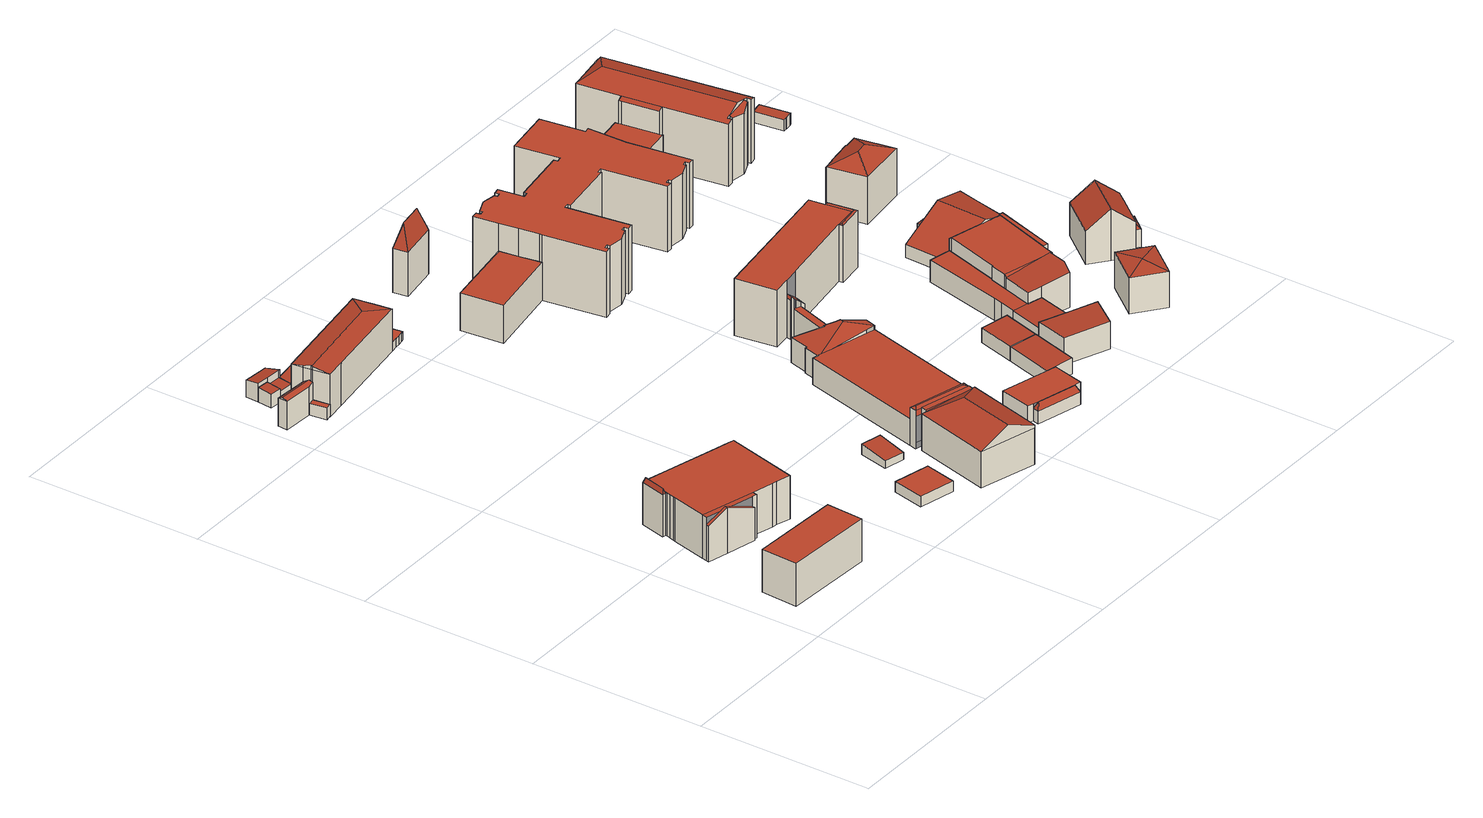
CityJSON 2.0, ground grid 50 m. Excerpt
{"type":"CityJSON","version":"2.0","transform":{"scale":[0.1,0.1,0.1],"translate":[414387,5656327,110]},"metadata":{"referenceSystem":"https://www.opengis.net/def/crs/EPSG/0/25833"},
"CityObjects":{
"building1":{"type":"Building","attributes":{"Dachtyp_tdc":"tdcPolyFlatRoof","Gemeindeschluessel":14612000,"Dachneigung":0,"QualitaetDacherkennung":75,"Geometrietyp2DReferenz":"3000","measuredHeight":12.39,"function":"31001_9998","roofType":"1000"},"geometry":[{"type":"Solid","lod":"2","boundaries":[[[[0,1,2,3]],[[1,4,5,2]],[[4,6,7,5]],[[6,0,3,7]],[[6,4,1,0]],[[3,2,5,7]]]],"semantics":{"surfaces":[{"type":"WallSurface"},{"type":"RoofSurface"},{"type":"GroundSurface"}],"values":[[0,0,0,0,1,2]]}}]},
"building2":{"type":"Building","attributes":{"Gemeindeschluessel":14612000,"Geometrietyp2DReferenz":"3000","function":"31001_9998","roofType":"9999"},"children":["building2-1","building2-2","building2-3","building2-4"]},
"building2-1":{"type":"BuildingPart","attributes":{"Dachtyp_tdc":"tdcPolyFlatRoof","Dachneigung":0,"QualitaetDacherkennung":27,"Geometrietyp2DReferenz":"3000","measuredHeight":12.43,"roofType":"1000"},"parents":["building2"],"geometry":[{"type":"MultiSurface","lod":"2","boundaries":[[[8,9,10,11]],[[9,12,13,14,10]],[[15,16,17,18,19]],[[16,15,20,21,22,12,9,8]],[[11,10,14,23,18,17]]],"semantics":{"surfaces":[{"type":"WallSurface"},{"type":"RoofSurface"},{"type":"GroundSurface"}],"values":[0,0,0,1,2]}}]},
"building2-2":{"type":"BuildingPart","attributes":{"Dachtyp_tdc":"tdcGableRoof","Dachneigung":22.01,"QualitaetDacherkennung":5,"Geometrietyp2DReferenz":"3000","measuredHeight":13.09,"roofType":"3100"},"parents":["building2"],"geometry":[{"type":"MultiSurface","lod":"2","boundaries":[[[24,25,26,27]],[[25,19,18,26]],[[13,28,29,14]],[[28,24,27,29]],[[30,20,19,25,24]],[[24,28,13,22,30]],[[27,26,18,23,14,29]]],"semantics":{"surfaces":[{"type":"WallSurface"},{"type":"RoofSurface"},{"type":"GroundSurface"}],"values":[0,0,0,0,1,1,2]}}]},
"building2-3":{"type":"BuildingPart","attributes":{"Dachtyp_tdc":"tdcPolyFlatRoof","Dachneigung":0,"QualitaetDacherkennung":73,"Geometrietyp2DReferenz":"3000","measuredHeight":12.45,"roofType":"1000"},"parents":["building2"],"geometry":[{"type":"MultiSurface","lod":"2","boundaries":[[[31,32,33,34,35]],[[32,36,37,33]],[[36,38,39,37]],[[38,40,41,39]],[[40,42,43,41]],[[42,44,45,43]],[[44,46,47,45]],[[46,8,11,47]],[[48,49,17,16]],[[48,50,51,49]],[[50,52,53,51]],[[52,54,55,53]],[[54,56,57,58,55]],[[56,54,52,50,48,16,8,46,44,42,40,38,36,32,31]],[[34,33,37,39,41,43,45,47,11,17,49,51,53,55,58]]],"semantics":{"surfaces":[{"type":"WallSurface"},{"type":"RoofSurface"},{"type":"GroundSurface"}],"values":[0,0,0,0,0,0,0,0,0,0,0,0,0,1,2]}}]},
"building2-4":{"type":"BuildingPart","attributes":{"Dachtyp_tdc":"tdcFreeFormRoof","Dachneigung":72.76,"QualitaetDacherkennung":22,"Geometrietyp2DReferenz":"3000","measuredHeight":13.62,"roofType":"5000"},"parents":["building2"],"geometry":[{"type":"MultiSurface","lod":"2","boundaries":[[[59,60,61,62]],[[60,35,34,61]],[[57,59,62,58]],[[35,60,63]],[[64,63,60,59]],[[64,59,57]],[[57,35,63,64]],[[62,61,34,58]]],"semantics":{"surfaces":[{"type":"WallSurface"},{"type":"RoofSurface"},{"type":"GroundSurface"}],"values":[0,0,0,1,1,1,1,2]}}]},
"building3":{"type":"Building","attributes":{"Dachtyp_tdc":"tdcFreeFormRoof","Gemeindeschluessel":14612000,"Dachneigung":29.75,"QualitaetDacherkennung":73,"Geometrietyp2DReferenz":"3000","measuredHeight":8.79,"function":"31001_2000","roofType":"5000"},"geometry":[{"type":"Solid","lod":"2","boundaries":[[[[65,66,67,68]],[[66,69,70,67]],[[69,71,72,70]],[[71,73,74,72]],[[73,75,76,74]],[[75,65,68,76]],[[77,71,69,66,78]],[[73,77,78,65,75]],[[66,65,78]],[[73,71,77]],[[68,67,70,72,74,76]]]],"semantics":{"surfaces":[{"type":"WallSurface"},{"type":"RoofSurface"},{"type":"GroundSurface"}],"values":[[0,0,0,0,0,0,1,1,0,0,2]]}}]},
"building4":{"type":"Building","attributes":{"Dachtyp_tdc":"tdcPolyFlatRoof","Gemeindeschluessel":14612000,"Dachneigung":0,"QualitaetDacherkennung":43,"Geometrietyp2DReferenz":"3000","measuredHeight":3.48,"function":"31001_2000","roofType":"1000"},"geometry":[{"type":"Solid","lod":"2","boundaries":[[[[79,80,74,76]],[[80,81,82,74]],[[81,83,84,82]],[[83,79,76,84]],[[83,81,80,79]],[[76,74,82,84]]]],"semantics":{"surfaces":[{"type":"WallSurface"},{"type":"RoofSurface"},{"type":"GroundSurface"}],"values":[[0,0,0,0,1,2]]}}]},
"building5":{"type":"Building","attributes":{"Dachtyp_tdc":"tdcPolyFlatRoof","Gemeindeschluessel":14612000,"Dachneigung":14.38,"QualitaetDacherkennung":35,"Geometrietyp2DReferenz":"3000","measuredHeight":2.64,"function":"31001_9998","roofType":"2100"},"geometry":[{"type":"Solid","lod":"2","boundaries":[[[[85,86,39,87]],[[86,88,37,39]],[[88,89,90,37]],[[89,85,87,90]],[[89,88,86,85]],[[87,39,37,90]]]],"semantics":{"surfaces":[{"type":"WallSurface"},{"type":"RoofSurface"},{"type":"GroundSurface"}],"values":[[0,0,0,0,1,2]]}}]},
"building6":{"type":"Building","attributes":{"Dachtyp_tdc":"tdcPolyFlatRoof","Gemeindeschluessel":14612000,"Dachneigung":4.46,"QualitaetDacherkennung":70,"Geometrietyp2DReferenz":"3000","measuredHeight":4.19,"function":"31001_2000","roofType":"2100"},"geometry":[{"type":"Solid","lod":"2","boundaries":[[[[91,92,93,94]],[[92,95,96,93]],[[95,97,98,96]],[[97,91,94,98]],[[97,95,92,91]],[[94,93,96,98]]]],"semantics":{"surfaces":[{"type":"WallSurface"},{"type":"RoofSurface"},{"type":"GroundSurface"}],"values":[[0,0,0,0,1,2]]}}]},
"building7":{"type":"Building","attributes":{"Dachtyp_tdc":"tdcPolyFlatRoof","Gemeindeschluessel":14612000,"Dachneigung":9.18,"QualitaetDacherkennung":76,"Geometrietyp2DReferenz":"3000","measuredHeight":5.43,"function":"31001_2000","roofType":"2100"},"geometry":[{"type":"Solid","lod":"2","boundaries":[[[[99,100,98,94]],[[100,101,102,98]],[[101,103,104,102]],[[103,105,106,104]],[[105,107,108,106]],[[107,99,94,108]],[[107,105,103,101,100,99]],[[94,98,102,104,106,108]]]],"semantics":{"surfaces":[{"type":"WallSurface"},{"type":"RoofSurface"},{"type":"GroundSurface"}],"values":[[0,0,0,0,0,0,1,2]]}}]},
"building8":{"type":"Building","attributes":{"Dachtyp_tdc":"tdcPolyFlatRoof","Gemeindeschluessel":14612000,"Dachneigung":4.1,"QualitaetDacherkennung":81,"Geometrietyp2DReferenz":"3000","measuredHeight":3.46,"function":"31001_2000","roofType":"2100"},"geometry":[{"type":"Solid","lod":"2","boundaries":[[[[109,110,111,112]],[[110,113,114,111]],[[113,115,116,114]],[[115,117,118,116]],[[117,109,112,118]],[[117,115,113,110,109]],[[112,111,114,116,118]]]],"semantics":{"surfaces":[{"type":"WallSurface"},{"type":"RoofSurface"},{"type":"GroundSurface"}],"values":[[0,0,0,0,0,1,2]]}}]},
"building9":{"type":"Building","attributes":{"Dachtyp_tdc":"tdcPolyFlatRoof","Gemeindeschluessel":14612000,"Dachneigung":0,"QualitaetDacherkennung":82,"Geometrietyp2DReferenz":"3000","measuredHeight":3.02,"function":"31001_9998","roofType":"1000"},"geometry":[{"type":"Solid","lod":"2","boundaries":[[[[119,120,121,122]],[[120,123,124,121]],[[123,125,126,124]],[[125,119,122,126]],[[125,123,120,119]],[[122,121,124,126]]]],"semantics":{"surfaces":[{"type":"WallSurface"},{"type":"RoofSurface"},{"type":"GroundSurface"}],"values":[[0,0,0,0,1,2]]}}]},
"building10":{"type":"Building","attributes":{"Dachtyp_tdc":"tdcFreeFormRoof","Gemeindeschluessel":14612000,"Dachneigung":11.61,"QualitaetDacherkennung":81,"Geometrietyp2DReferenz":"3000","measuredHeight":13.3,"function":"31001_2000","roofType":"5000"},"geometry":[{"type":"Solid","lod":"2","boundaries":[[[[127,128,129,130]],[[128,131,132,129]],[[131,133,134,132]],[[133,135,136,134]],[[135,137,138,136]],[[137,139,140,138]],[[139,141,142,140]],[[141,143,144,142]],[[143,127,130,144]],[[128,127,143,145]],[[143,141,146,147,148,145]],[[145,148,149,133,131,128]],[[133,149,135]],[[135,149,148,147,137]],[[137,147,146,139]],[[139,146,141]],[[130,129,132,134,136,138,140,142,144]]]],"semantics":{"surfaces":[{"type":"WallSurface"},{"type":"RoofSurface"},{"type":"GroundSurface"}],"values":[[0,0,0,0,0,0,0,0,0,1,1,1,0,0,0,0,2]]}}]},
"building11":{"type":"Building","attributes":{"Dachtyp_tdc":"tdcPolyFlatRoof","Gemeindeschluessel":14612000,"Dachneigung":4.9,"QualitaetDacherkennung":66,"Geometrietyp2DReferenz":"3000","measuredHeight":3.42,"function":"31001_2000","roofType":"2100"},"geometry":[{"type":"Solid","lod":"2","boundaries":[[[[117,115,116,118]],[[115,150,151,116]],[[150,152,153,151]],[[152,154,155,153]],[[154,117,118,155]],[[154,152,150,115,117]],[[118,116,151,153,155]]]],"semantics":{"surfaces":[{"type":"WallSurface"},{"type":"RoofSurface"},{"type":"GroundSurface"}],"values":[[0,0,0,0,0,1,2]]}}]},
"building12":{"type":"Building","attributes":{"Dachtyp_tdc":"tdcPolyFlatRoof","Gemeindeschluessel":14612000,"Dachneigung":6.53,"QualitaetDacherkennung":61,"Geometrietyp2DReferenz":"3000","measuredHeight":3.14,"function":"31001_9998","roofType":"2100"},"geometry":[{"type":"Solid","lod":"2","boundaries":[[[[156,157,158,159]],[[157,160,161,158]],[[160,162,163,161]],[[162,156,159,163]],[[162,160,157,156]],[[159,158,161,163]]]],"semantics":{"surfaces":[{"type":"WallSurface"},{"type":"RoofSurface"},{"type":"GroundSurface"}],"values":[[0,0,0,0,1,2]]}}]},
"building13":{"type":"Building","attributes":{"Dachtyp_tdc":"tdcPolyFlatRoof","Gemeindeschluessel":14612000,"Dachneigung":0,"QualitaetDacherkennung":67,"Geometrietyp2DReferenz":"3000","measuredHeight":2.45,"function":"31001_2000","roofType":"1000"},"geometry":[{"type":"Solid","lod":"2","boundaries":[[[[164,165,166,167]],[[165,168,169,166]],[[168,170,171,169]],[[172,173,174,175]],[[173,176,177,174]],[[176,178,179,177]],[[178,180,181,179]],[[180,164,167,181]],[[180,178,176,173,172,170,168,165,164]],[[167,166,169,171,175,174,177,179,181]],[[170,172,175,171]]]],"semantics":{"surfaces":[{"type":"WallSurface"},{"type":"RoofSurface"},{"type":"GroundSurface"}],"values":[[0,0,0,0,0,0,0,0,1,2,0]]}}]},
"building14":{"type":"Building","attributes":{"Gemeindeschluessel":14612000,"Geometrietyp2DReferenz":"3000","function":"31001_9998","roofType":"9999"},"children":["building14-1","building14-2","building14-3","building14-4","building14-5"]},
"building14-1":{"type":"BuildingPart","attributes":{"Dachtyp_tdc":"tdcFreeFormRoof","Dachneigung":18.75,"QualitaetDacherkennung":29,"Geometrietyp2DReferenz":"3000","measuredHeight":11.35,"roofType":"5000"},"parents":["building14"],"geometry":[{"type":"MultiSurface","lod":"2","boundaries":[[[182,183,184,185,186]],[[187,188,189,190,191]],[[192,188,187]],[[193,192,187,194,183]],[[193,183,182]],[[192,193,182,188]],[[185,184,195,191,190]]],"semantics":{"surfaces":[{"type":"WallSurface"},{"type":"RoofSurface"},{"type":"GroundSurface"}],"values":[0,0,1,1,1,1,2]}}]},
"building14-2":{"type":"BuildingPart","attributes":{"Dachtyp_tdc":"tdcPolyFlatRoof","Dachneigung":0,"QualitaetDacherkennung":30,"Geometrietyp2DReferenz":"3000","measuredHeight":11.22,"roofType":"1000"},"parents":["building14"],"geometry":[{"type":"MultiSurface","lod":"2","boundaries":[[[196,197,198,184,183]],[[197,199,198]],[[200,201,194,195,202,203,204]],[[201,200,205,197,196]],[[184,198,202,195]]],"semantics":{"surfaces":[{"type":"WallSurface"},{"type":"RoofSurface"},{"type":"GroundSurface"}],"values":[0,0,0,1,2]}}]},
"building14-3":{"type":"BuildingPart","attributes":{"Dachtyp_tdc":"tdcHipAndGableRoof","Dachneigung":26.82,"QualitaetDacherkennung":17,"Geometrietyp2DReferenz":"3000","measuredHeight":14.81,"roofType":"5000"},"parents":["building14"],"geometry":[{"type":"MultiSurface","lod":"2","boundaries":[[[206,203,202,207]],[[208,209,210,211]],[[209,212,213,210]],[[212,206,207,213]],[[204,206,214,215,205]],[[206,212,216,214]],[[217,215,214,216]],[[209,217,216,212]],[[208,215,217,209]],[[206,204,203]],[[207,202,198,211,210,213]]],"semantics":{"surfaces":[{"type":"WallSurface"},{"type":"RoofSurface"},{"type":"GroundSurface"}],"values":[0,0,0,0,1,1,1,0,0,0,2]}}]},
"building14-4":{"type":"BuildingPart","attributes":{"Dachtyp_tdc":"tdcPolyFlatRoof","Dachneigung":0,"QualitaetDacherkennung":33,"Geometrietyp2DReferenz":"3000","measuredHeight":7.57,"roofType":"1000"},"parents":["building14"],"geometry":[{"type":"MultiSurface","lod":"2","boundaries":[[[218,219,220,221]],[[219,186,185,220]],[[189,222,223,190]],[[222,224,225,226,223]],[[224,222,189,186,219,218,227,228]],[[221,220,185,190,223,226,229,230]]],"semantics":{"surfaces":[{"type":"WallSurface"},{"type":"RoofSurface"},{"type":"GroundSurface"}],"values":[0,0,0,0,1,2]}}]},
"building14-5":{"type":"BuildingPart","attributes":{"Dachtyp_tdc":"tdcFreeFormRoof","Dachneigung":13.19,"QualitaetDacherkennung":24,"Geometrietyp2DReferenz":"3000","measuredHeight":10.02,"roofType":"5000"},"parents":["building14"],"geometry":[{"type":"MultiSurface","lod":"2","boundaries":[[[231,232,233,234]],[[232,235,236,233]],[[235,237,238,236]],[[237,239,240,238]],[[239,241,242,240]],[[241,243,244,242]],[[243,245,246,244]],[[245,247,221,246]],[[247,248,227,230,221]],[[225,249,250,226]],[[249,231,234,250]],[[251,228,248,252]],[[248,247,245,243,252]],[[243,241,239,237,235,232,231,249,225,251,252]],[[234,233,236,238,240,242,244,246,221,230,229,226,250]]],"semantics":{"surfaces":[{"type":"WallSurface"},{"type":"RoofSurface"},{"type":"GroundSurface"}],"values":[0,0,0,0,0,0,0,0,0,0,0,1,1,1,2]}}]},
"building15":{"type":"Building","attributes":{"name":"Universitätsklinikum Carl Gustav Carus Dresden","Dachtyp_tdc":"tdcPolyFlatRoof","Gemeindeschluessel":14612000,"Dachneigung":0,"QualitaetDacherkennung":65,"Geometrietyp2DReferenz":"3000","measuredHeight":10.87,"function":"31001_3051","roofType":"1000"},"geometry":[{"type":"Solid","lod":"2","boundaries":[[[[253,254,255,256]],[[254,257,258,255]],[[257,259,260,258]],[[259,261,262,260]],[[261,263,264,262]],[[263,253,256,264]],[[263,261,259,257,254,253]],[[256,255,258,260,262,264]]]],"semantics":{"surfaces":[{"type":"WallSurface"},{"type":"RoofSurface"},{"type":"GroundSurface"}],"values":[[0,0,0,0,0,0,1,2]]}}]},
"building16":{"type":"Building","attributes":{"Gemeindeschluessel":14612000,"Geometrietyp2DReferenz":"3000","function":"31001_9998","roofType":"9999"},"children":["building16-1","building16-2"]},
"building16-1":{"type":"BuildingPart","attributes":{"Dachtyp_tdc":"tdcPolyFlatRoof","Dachneigung":0,"QualitaetDacherkennung":77,"Geometrietyp2DReferenz":"3000","measuredHeight":4.92,"roofType":"1000"},"parents":["building16"],"geometry":[{"type":"MultiSurface","lod":"2","boundaries":[[[265,266,267]],[[265,268,269,266]],[[268,270,271,269]],[[268,265,272,273,274,270]],[[271,275,276,277,266,269]],[[270,274,275,271]],[[274,273,276,275]],[[273,272,277,276]],[[272,278,277]]],"semantics":{"surfaces":[{"type":"WallSurface"},{"type":"RoofSurface"},{"type":"GroundSurface"}],"values":[0,0,0,1,2,0,0,0,0]}}]},
"building16-2":{"type":"BuildingPart","attributes":{"Dachtyp_tdc":"tdcFreeFormRoof","Dachneigung":63.64,"QualitaetDacherkennung":10,"Geometrietyp2DReferenz":"3000","measuredHeight":5.57,"roofType":"5000"},"parents":["building16"],"geometry":[{"type":"MultiSurface","lod":"2","boundaries":[[[278,279,280,277]],[[279,281,282,280]],[[281,267,266,282]],[[283,267,281]],[[284,283,281,279]],[[284,279,278]],[[283,284,278,267]],[[277,280,282,266]]],"semantics":{"surfaces":[{"type":"WallSurface"},{"type":"RoofSurface"},{"type":"GroundSurface"}],"values":[0,0,0,1,1,1,1,2]}}]},
"building17":{"type":"Building","attributes":{"Dachtyp_tdc":"tdcFreeFormRoof","Gemeindeschluessel":14612000,"Dachneigung":73.03,"QualitaetDacherkennung":9,"Geometrietyp2DReferenz":"3000","measuredHeight":19.69,"function":"31001_9998","roofType":"5000"},"geometry":[{"type":"Solid","lod":"2","boundaries":[[[[285,286,287,288]],[[286,289,290,287]],[[289,291,292,290]],[[291,285,288,292]],[[293,294,291,289]],[[293,289,286]],[[294,293,286,285]],[[294,285,291]],[[288,287,290,292]]]],"semantics":{"surfaces":[{"type":"WallSurface"},{"type":"RoofSurface"},{"type":"GroundSurface"}],"values":[[0,0,0,0,1,1,1,1,2]]}}]},
"building18":{"type":"Building","attributes":{"Dachtyp_tdc":"tdcPolyFlatRoof","Gemeindeschluessel":14612000,"Dachneigung":3.66,"QualitaetDacherkennung":87,"Geometrietyp2DReferenz":"3000","measuredHeight":4.64,"function":"31001_9998","roofType":"2100"},"geometry":[{"type":"Solid","lod":"2","boundaries":[[[[295,296,297,298]],[[296,299,300,297]],[[299,301,302,300]],[[301,295,298,302]],[[301,299,296,295]],[[298,297,300,302]]]],"semantics":{"surfaces":[{"type":"WallSurface"},{"type":"RoofSurface"},{"type":"GroundSurface"}],"values":[[0,0,0,0,1,2]]}}]},
"building19":{"type":"Building","attributes":{"Dachtyp_tdc":"tdcPolyFlatRoof","Gemeindeschluessel":14612000,"Dachneigung":3.68,"QualitaetDacherkennung":86,"Geometrietyp2DReferenz":"3000","measuredHeight":4.72,"function":"31001_9998","roofType":"2100"},"geometry":[{"type":"Solid","lod":"2","boundaries":[[[[301,299,303,304]],[[299,305,306,303]],[[305,307,308,306]],[[307,301,304,308]],[[307,305,299,301]],[[304,303,306,308]]]],"semantics":{"surfaces":[{"type":"WallSurface"},{"type":"RoofSurface"},{"type":"GroundSurface"}],"values":[[0,0,0,0,1,2]]}}]},
"building20":{"type":"Building","attributes":{"Gemeindeschluessel":14612000,"Geometrietyp2DReferenz":"3000","function":"31001_9998","roofType":"9999"},"children":["building20-1","building20-2","building20-3","building20-4"]},
"building20-1":{"type":"BuildingPart","attributes":{"Dachtyp_tdc":"tdcPolyFlatRoof","Dachneigung":0,"QualitaetDacherkennung":76,"Geometrietyp2DReferenz":"3000","measuredHeight":16.39,"roofType":"1000"},"parents":["building20"],"geometry":[{"type":"MultiSurface","lod":"2","boundaries":[[[309,310,311,312]],[[310,313,314,311]],[[315,316,317,318]],[[315,319,316]],[[320,321,322]],[[320,323,324,321]],[[323,309,312,324]],[[323,320,315,318,325,313,310,309]],[[312,311,314,326,317,316,327,321,324]]],"semantics":{"surfaces":[{"type":"WallSurface"},{"type":"RoofSurface"},{"type":"GroundSurface"}],"values":[0,0,0,0,0,0,0,1,2]}}]},
"building20-2":{"type":"BuildingPart","attributes":{"Dachtyp_tdc":"tdcPolyFlatRoof","Dachneigung":0,"QualitaetDacherkennung":44,"Geometrietyp2DReferenz":"3000","measuredHeight":8.3,"roofType":"1000"},"parents":["building20"],"geometry":[{"type":"MultiSurface","lod":"2","boundaries":[[[328,329,330,331]],[[332,333,334,335]],[[333,328,331,334]],[[333,332,329,328]],[[331,330,335,334]]],"semantics":{"surfaces":[{"type":"WallSurface"},{"type":"RoofSurface"},{"type":"GroundSurface"}],"values":[0,0,0,1,2]}}]},
"building20-3":{"type":"BuildingPart","attributes":{"Dachtyp_tdc":"tdcGableRoof","Dachneigung":41.71,"QualitaetDacherkennung":6,"Geometrietyp2DReferenz":"3000","measuredHeight":12.15,"roofType":"3100"},"parents":["building20"],"geometry":[{"type":"MultiSurface","lod":"2","boundaries":[[[336,332,335]],[[337,330,329]],[[337,338,339,330]],[[338,340,341,339]],[[340,322,321,341]],[[319,342,343,316]],[[342,336,335,343]],[[344,322,340,338]],[[338,337,336,342,319,344]],[[335,330,339,341,321,327,316,343]]],"semantics":{"surfaces":[{"type":"WallSurface"},{"type":"RoofSurface"},{"type":"GroundSurface"}],"values":[0,0,0,0,0,0,0,1,1,2]}}]},
"building20-4":{"type":"BuildingPart","attributes":{"Dachtyp_tdc":"tdcFreeFormRoof","Dachneigung":20.37,"QualitaetDacherkennung":35,"Geometrietyp2DReferenz":"3000","measuredHeight":16.58,"roofType":"5000"},"parents":["building20"],"geometry":[{"type":"MultiSurface","lod":"2","boundaries":[[[345,346,347,348]],[[346,318,317,347]],[[313,349,350,314]],[[349,345,348,350]],[[351,349,313]],[[352,351,313,325]],[[353,354,352,325,318]],[[351,352,354,345,349]],[[348,347,317,326,314,350]],[[353,318,346]],[[354,353,346,345]]],"semantics":{"surfaces":[{"type":"WallSurface"},{"type":"RoofSurface"},{"type":"GroundSurface"}],"values":[0,0,0,0,1,1,1,1,2,1,1]}}]},
"building21":{"type":"Building","attributes":{"Dachtyp_tdc":"tdcPolyFlatRoof","Gemeindeschluessel":14612000,"Dachneigung":3.23,"QualitaetDacherkennung":82,"Geometrietyp2DReferenz":"3000","measuredHeight":7.91,"function":"31001_2000","roofType":"2100"},"geometry":[{"type":"Solid","lod":"2","boundaries":[[[[355,356,357,358]],[[356,359,360,357]],[[359,361,362,360]],[[361,363,364,362]],[[363,355,358,364]],[[363,361,359,356,355]],[[358,357,360,362,364]]]],"semantics":{"surfaces":[{"type":"WallSurface"},{"type":"RoofSurface"},{"type":"GroundSurface"}],"values":[[0,0,0,0,0,1,2]]}}]},
"building22":{"type":"Building","attributes":{"name":"Universitätsklinikum Carl Gustav Carus Dresden","Dachtyp_tdc":"tdcPolyFlatRoof","Gemeindeschluessel":14612000,"Dachneigung":0,"QualitaetDacherkennung":14,"Geometrietyp2DReferenz":"3000","measuredHeight":18.86,"function":"31001_3051","roofType":"1000"},"geometry":[{"type":"Solid","lod":"2","boundaries":[[[[365,366,367,368]],[[366,369,370,367]],[[369,371,372,370]],[[371,373,374,372]],[[373,375,376,374]],[[375,377,378,376]],[[377,379,380,378]],[[379,381,382,380]],[[381,383,384,382]],[[383,385,386,384]],[[385,387,388,386]],[[387,389,390,388]],[[389,391,392,390]],[[391,393,394,392]],[[393,395,396,394]],[[395,397,398,396]],[[397,399,400,398]],[[399,401,402,400]],[[401,403,262,402]],[[403,404,260,262]],[[404,405,258,260]],[[405,406,255,258]],[[406,407,408,255]],[[407,409,410,408]],[[409,411,412,410]],[[411,413,414,412]],[[413,415,416,414]],[[415,417,418,416]],[[417,419,420,418]],[[419,421,422,420]],[[421,423,424,422]],[[423,425,426,424]],[[425,427,428,426]],[[427,429,430,428]],[[429,431,432,430]],[[431,433,434,432]],[[433,435,436,434]],[[435,437,438,436]],[[437,439,440,438]],[[439,441,442,440]],[[441,443,444,442]],[[443,445,446,444]],[[445,447,448,446]],[[447,449,450,448]],[[449,451,452,450]],[[451,453,454,452]],[[453,455,456,454]],[[455,457,458,456]],[[457,459,460,458]],[[459,461,462,460]],[[461,463,464,462]],[[463,465,466,464]],[[465,467,468,466]],[[467,365,368,468]],[[467,465,463,461,459,457,455,453,451,449,447,445,443,441,439,437,435,433,431,429,427,425,423,421,419,417,415,413,411,409,407,406,405,404,403,401,399,397,395,393,391,389,387,385,383,381,379,377,375,373,371,369,366,365]],[[368,367,370,372,374,376,378,380,382,384,386,388,390,392,394,396,398,400,402,262,260,258,255,408,410,412,414,416,418,420,422,424,426,428,430,432,434,436,438,440,442,444,446,448,450,452,454,456,458,460,462,464,466,468]]]],"semantics":{"surfaces":[{"type":"WallSurface"},{"type":"RoofSurface"},{"type":"GroundSurface"}],"values":[[0,0,0,0,0,0,0,0,0,0,0,0,0,0,0,0,0,0,0,0,0,0,0,0,0,0,0,0,0,0,0,0,0,0,0,0,0,0,0,0,0,0,0,0,0,0,0,0,0,0,0,0,0,0,1,2]]}}]},
"building23":{"type":"Building","attributes":{"Gemeindeschluessel":14612000,"Geometrietyp2DReferenz":"3000","function":"31001_2000","roofType":"9999"},"children":["building23-1","building23-2"]},
"building23-1":{"type":"BuildingPart","attributes":{"Dachtyp_tdc":"tdcPolyFlatRoof","Dachneigung":3.29,"QualitaetDacherkennung":62,"Geometrietyp2DReferenz":"3000","measuredHeight":6.74,"roofType":"2100"},"parents":["building23"],"geometry":[{"type":"MultiSurface","lod":"2","boundaries":[[[469,470,471,472]],[[473,474,475,476,477]],[[474,478,479,475]],[[478,469,472,479]],[[478,474,473,480,470,469]],[[472,471,476,475,479]]],"semantics":{"surfaces":[{"type":"WallSurface"},{"type":"RoofSurface"},{"type":"GroundSurface"}],"values":[0,0,0,0,1,2]}}]},
"building23-2":{"type":"BuildingPart","attributes":{"Dachtyp_tdc":"tdcPolyFlatRoof","Dachneigung":0,"QualitaetDacherkennung":88,"Geometrietyp2DReferenz":"3000","measuredHeight":6.34,"roofType":"1000"},"parents":["building23"],"geometry":[{"type":"MultiSurface","lod":"2","boundaries":[[[481,482,483,471,470]],[[482,484,485,483]],[[484,486,487,485]],[[486,488,489,487]],[[488,490,491,489]],[[490,492,493,491]],[[492,494,495,493]],[[494,477,476,495]],[[477,494,492,490,488,486,484,482,481,480]],[[471,483,485,487,489,491,493,495,476]]],"semantics":{"surfaces":[{"type":"WallSurface"},{"type":"RoofSurface"},{"type":"GroundSurface"}],"values":[0,0,0,0,0,0,0,0,1,2]}}]},
"building24":{"type":"Building","attributes":{"Gemeindeschluessel":14612000,"Geometrietyp2DReferenz":"3000","function":"31001_2000","roofType":"9999"},"children":["building24-1","building24-2","building24-3"]},
"building24-1":{"type":"BuildingPart","attributes":{"Dachtyp_tdc":"tdcPolyFlatRoof","Dachneigung":3.75,"QualitaetDacherkennung":68,"Geometrietyp2DReferenz":"3000","measuredHeight":10.25,"roofType":"2100"},"parents":["building24"],"geometry":[{"type":"MultiSurface","lod":"2","boundaries":[[[496,497,498,499,500]],[[497,501,502,498]],[[501,503,504,502]],[[503,505,506,504]],[[505,507,508,506]],[[507,505,503,501,497,496,509]],[[499,498,502,504,506,508]]],"semantics":{"surfaces":[{"type":"WallSurface"},{"type":"RoofSurface"},{"type":"GroundSurface"}],"values":[0,0,0,0,0,1,2]}}]},
"building24-2":{"type":"BuildingPart","attributes":{"Dachtyp_tdc":"tdcCutGableRoof","Dachneigung":0.304,"QualitaetDacherkennung":51,"Geometrietyp2DReferenz":"3000","measuredHeight":9.92,"roofType":"9999"},"parents":["building24"],"geometry":[{"type":"MultiSurface","lod":"2","boundaries":[[[510,500,499,511]],[[512,513,514,508,507]],[[513,515,516,514]],[[515,517,518,516]],[[517,519,520,518]],[[519,521,522,520]],[[521,523,524,522]],[[523,525,526,524]],[[525,527,528,526]],[[529,530,531,532]],[[530,510,511,531]],[[527,525,523,521,519]],[[513,512,509,500,510,530]],[[519,517,515,513,530,529,527]],[[511,499,508,514,516,518,520,522,524,526,528,532,531]]],"semantics":{"surfaces":[{"type":"WallSurface"},{"type":"RoofSurface"},{"type":"GroundSurface"}],"values":[0,0,0,0,0,0,0,0,0,0,0,1,1,1,2]}}]},
"building24-3":{"type":"BuildingPart","attributes":{"Dachtyp_tdc":"tdcPolyFlatRoof","Dachneigung":0,"QualitaetDacherkennung":54,"Geometrietyp2DReferenz":"3000","measuredHeight":10.07,"roofType":"1000"},"parents":["building24"],"geometry":[{"type":"MultiSurface","lod":"2","boundaries":[[[533,534,535,526,525]],[[534,536,537,535]],[[536,538,529,532,537]],[[538,536,534,533]],[[526,535,537,532,528]]],"semantics":{"surfaces":[{"type":"WallSurface"},{"type":"RoofSurface"},{"type":"GroundSurface"}],"values":[0,0,0,1,2]}}]},
"building25":{"type":"Building","attributes":{"Dachtyp_tdc":"tdcTentRoof","Gemeindeschluessel":14612000,"Dachneigung":11.3,"QualitaetDacherkennung":27,"Geometrietyp2DReferenz":"3000","measuredHeight":11.46,"function":"31001_9998","roofType":"3500"},"geometry":[{"type":"Solid","lod":"2","boundaries":[[[[539,540,541,542]],[[540,543,544,541]],[[543,545,546,544]],[[545,539,542,546]],[[540,539,547]],[[543,540,547]],[[545,543,547]],[[539,545,547]],[[542,541,544,546]]]],"semantics":{"surfaces":[{"type":"WallSurface"},{"type":"RoofSurface"},{"type":"GroundSurface"}],"values":[[0,0,0,0,1,1,1,1,2]]}}]},
"building26":{"type":"Building","attributes":{"Dachtyp_tdc":"tdcFreeFormRoof","Gemeindeschluessel":14612000,"Dachneigung":26.62,"QualitaetDacherkennung":11,"Geometrietyp2DReferenz":"3000","measuredHeight":10.2,"function":"31001_2000","roofType":"5000"},"geometry":[{"type":"Solid","lod":"2","boundaries":[[[[548,549,550,551]],[[549,552,553,550]],[[552,554,555,553]],[[554,556,557,555]],[[556,558,535,557]],[[558,559,524,535]],[[559,560,522,524]],[[560,548,551,522]],[[558,556,554,552,561,562]],[[559,562,561,549,548,560]],[[559,558,562]],[[552,549,561]],[[551,550,553,555,557,535,524,522]]]],"semantics":{"surfaces":[{"type":"WallSurface"},{"type":"RoofSurface"},{"type":"GroundSurface"}],"values":[[0,0,0,0,0,0,0,0,1,1,0,0,2]]}}]},
"building27":{"type":"Building","attributes":{"Dachtyp_tdc":"tdcPolyFlatRoof","Gemeindeschluessel":14612000,"Dachneigung":0,"QualitaetDacherkennung":89,"Geometrietyp2DReferenz":"3000","measuredHeight":2.37,"function":"31001_2463","roofType":"1000"},"geometry":[{"type":"Solid","lod":"2","boundaries":[[[[563,564,565,566]],[[564,567,568,565]],[[567,569,570,568]],[[569,563,566,570]],[[569,567,564,563]],[[566,565,568,570]]]],"semantics":{"surfaces":[{"type":"WallSurface"},{"type":"RoofSurface"},{"type":"GroundSurface"}],"values":[[0,0,0,0,1,2]]}}]},
"building28":{"type":"Building","attributes":{"Gemeindeschluessel":14612000,"Geometrietyp2DReferenz":"3000","function":"31001_9998","roofType":"9999"},"children":["building28-1","building28-2"]},
"building28-1":{"type":"BuildingPart","attributes":{"Dachtyp_tdc":"tdcHipAndGableRoof","Dachneigung":19.21,"QualitaetDacherkennung":23,"Geometrietyp2DReferenz":"3000","measuredHeight":6.38,"roofType":"5000"},"parents":["building28"],"geometry":[{"type":"MultiSurface","lod":"2","boundaries":[[[571,572,573,574]],[[572,575,576,573]],[[575,577,578,576]],[[577,579,580,578]],[[575,572,581]],[[572,571,582,581]],[[582,579,577,575,581]],[[583,574,573,576,578,580]]],"semantics":{"surfaces":[{"type":"WallSurface"},{"type":"RoofSurface"},{"type":"GroundSurface"}],"values":[0,0,0,0,1,1,1,2]}}]},
"building28-2":{"type":"BuildingPart","attributes":{"Dachtyp_tdc":"tdcGableRoof","Dachneigung":38.86,"QualitaetDacherkennung":67,"Geometrietyp2DReferenz":"3000","measuredHeight":14.87,"roofType":"3100"},"parents":["building28"],"geometry":[{"type":"MultiSurface","lod":"2","boundaries":[[[584,585,578,580,579]],[[585,586,587,578]],[[586,588,589,587]],[[588,590,591,589]],[[590,592,593,591]],[[592,594,595,593]],[[594,596,597,595]],[[596,598,574,597]],[[598,599,571,574]],[[594,592,590,588]],[[588,586,585,584,599,598,596,594]],[[583,580,578,587,589,591,593,595,597,574]]],"semantics":{"surfaces":[{"type":"WallSurface"},{"type":"RoofSurface"},{"type":"GroundSurface"}],"values":[0,0,0,0,0,0,0,0,0,1,1,2]}}]},
"building29":{"type":"Building","attributes":{"name":"Universitätsklinikum Carl Gustav Carus Dresden","Gemeindeschluessel":14612000,"Geometrietyp2DReferenz":"3000","function":"31001_3051","roofType":"9999"},"children":["building29-1","building29-2","building29-3","building29-4","building29-5"]},
"building29-1":{"type":"BuildingPart","attributes":{"Dachtyp_tdc":"tdcPolyFlatRoof","Dachneigung":0,"QualitaetDacherkennung":69,"Geometrietyp2DReferenz":"3000","measuredHeight":10.82,"roofType":"1000"},"parents":["building29"],"geometry":[{"type":"MultiSurface","lod":"2","boundaries":[[[600,601,602,603]],[[601,604,605,602]],[[604,606,607,605]],[[606,608,609,607]],[[610,611,612,613]],[[611,614,615,612]],[[614,611,610,608,606,604,601,600]],[[603,602,605,607,609,613,612,615]]],"semantics":{"surfaces":[{"type":"WallSurface"},{"type":"RoofSurface"},{"type":"GroundSurface"}],"values":[0,0,0,0,0,0,1,2]}}]},
"building29-2":{"type":"BuildingPart","attributes":{"Dachtyp_tdc":"tdcFreeFormRoof","Dachneigung":39.93,"QualitaetDacherkennung":47,"Geometrietyp2DReferenz":"3000","measuredHeight":17.9,"roofType":"5000"},"parents":["building29"],"geometry":[{"type":"MultiSurface","lod":"2","boundaries":[[[616,617,610,613,618]],[[619,620,621,609,608]],[[620,622,623,621]],[[622,616,618,623]],[[619,617,624]],[[617,616,622,620,624]],[[620,619,624]],[[618,613,609,621,623]]],"semantics":{"surfaces":[{"type":"WallSurface"},{"type":"RoofSurface"},{"type":"GroundSurface"}],"values":[0,0,0,0,1,1,1,2]}}]},
"building29-3":{"type":"BuildingPart","attributes":{"Dachtyp_tdc":"tdcPolyFlatRoof","Dachneigung":16.9,"QualitaetDacherkennung":89,"Geometrietyp2DReferenz":"3000","measuredHeight":17.95,"roofType":"2100"},"parents":["building29"],"geometry":[{"type":"MultiSurface","lod":"2","boundaries":[[[625,626,602,627]],[[626,628,600,603,602]],[[629,630,631,615,614]],[[630,629,628,626,625]],[[627,602,603,615,631]]],"semantics":{"surfaces":[{"type":"WallSurface"},{"type":"RoofSurface"},{"type":"GroundSurface"}],"values":[0,0,0,1,2]}}]},
"building29-4":{"type":"BuildingPart","attributes":{"Dachtyp_tdc":"tdcPolyFlatRoof","Dachneigung":29.61,"QualitaetDacherkennung":33,"Geometrietyp2DReferenz":"3000","measuredHeight":18.57,"roofType":"2100"},"parents":["building29"],"geometry":[{"type":"MultiSurface","lod":"2","boundaries":[[[632,633,634,635,636,637]],[[638,639,640,641,642,643]],[[635,634,641,640]],[[634,633,642,641]],[[633,632,643,642]],[[632,637,638,643]]],"semantics":{"surfaces":[{"type":"RoofSurface"},{"type":"GroundSurface"},{"type":"WallSurface"}],"values":[0,1,2,2,2,2]}}]},
"building29-5":{"type":"BuildingPart","attributes":{"Dachtyp_tdc":"tdcHipAndGableRoof","Dachneigung":17.54,"QualitaetDacherkennung":89,"Geometrietyp2DReferenz":"3000","measuredHeight":20.13,"roofType":"5000"},"parents":["building29"],"geometry":[{"type":"MultiSurface","lod":"2","boundaries":[[[644,645,635,640,646]],[[647,648,649,638,637]],[[648,650,651,649]],[[650,652,653,651]],[[652,625,627,653]],[[630,654,655,631]],[[654,656,657,655]],[[656,658,659,657]],[[658,660,661,659]],[[660,662,663,661]],[[662,664,665,663]],[[664,644,646,665]],[[660,658,656,654,666]],[[654,630,625,652,650,648,647,667,666]],[[667,645,644,664,662,660,666]],[[646,640,639,638,649,651,653,627,631,655,657,659,661,663,665]]],"semantics":{"surfaces":[{"type":"WallSurface"},{"type":"RoofSurface"},{"type":"GroundSurface"}],"values":[0,0,0,0,0,0,0,0,0,0,0,0,1,1,1,2]}}]},
"building30":{"type":"Building","attributes":{"Dachtyp_tdc":"tdcHipRoof","Gemeindeschluessel":14612000,"Dachneigung":26.87,"QualitaetDacherkennung":60,"Geometrietyp2DReferenz":"3000","measuredHeight":16.25,"function":"31001_9998","roofType":"3200"},"geometry":[{"type":"Solid","lod":"2","boundaries":[[[[668,669,670,671]],[[669,672,673,670]],[[672,674,675,673]],[[674,676,677,675]],[[676,678,679,677]],[[678,680,681,679]],[[680,682,683,681]],[[682,684,685,683]],[[684,668,671,685]],[[680,678,686]],[[676,674,687]],[[678,676,687,686]],[[674,672,669,668,684,682,680,686,687]],[[671,670,673,675,677,679,681,683,685]]]],"semantics":{"surfaces":[{"type":"WallSurface"},{"type":"RoofSurface"},{"type":"GroundSurface"}],"values":[[0,0,0,0,0,0,0,0,0,1,1,1,1,2]]}}]},
"building31":{"type":"Building","attributes":{"Dachtyp_tdc":"tdcPolyFlatRoof","Gemeindeschluessel":14612000,"Dachneigung":3.57,"QualitaetDacherkennung":92,"Geometrietyp2DReferenz":"3000","measuredHeight":3.4,"function":"31001_2000","roofType":"2100"},"geometry":[{"type":"Solid","lod":"2","boundaries":[[[[688,689,690,691]],[[689,692,693,690]],[[692,694,695,693]],[[694,696,697,695]],[[696,698,699,697]],[[698,700,701,699]],[[700,702,703,701]],[[702,704,705,703]],[[704,706,707,705]],[[704,702,700,698,696,694,692,689,688,706]],[[707,691,690,693,695,697,699,701,703,705]],[[706,688,691,707]]]],"semantics":{"surfaces":[{"type":"WallSurface"},{"type":"RoofSurface"},{"type":"GroundSurface"}],"values":[[0,0,0,0,0,0,0,0,0,1,2,0]]}}]}
},
"vertices":[
[317,191,154],[311,85,154],[311,85,30],[317,191,30],[51,99,154],[51,99,30],[57,205,154],[57,205,30],
[264,376,150],[260,363,150],[260,363,25],[264,376,25],[248,366,150],[248,366,121],[248,366,25],[104,404,150],[108,417,150],[108,417,25],[104,404,25],[104,404,128],[149,392,150],[163,389,150],[179,384,150],[163,389,25],
[161,382,156],[102,396,128],[102,396,25],[161,382,25],[247,360,121],[247,360,25],[163,389,156],
[160,623,150],[230,605,150],[230,605,25],[160,623,25],[160,623,146],[380,565,150],[380,565,25],[417,556,150],[417,556,25],[432,552,150],[432,552,25],[378,346,150],[378,346,25],[338,357,150],[338,357,25],[324,360,150],[324,360,25],[133,517,150],[133,517,25],[135,523,150],[135,523,25],[138,536,150],[138,536,25],[141,547,150],[141,547,25],[142,552,150],[142,552,146],[142,552,25],
[132,554,146],[151,626,146],[151,626,25],[132,554,25],[154,620,161],[138,558,161],
[1,1581,114],[4,1609,112],[4,1609,32],[1,1581,32],[92,1602,112],[92,1602,32],[102,1604,111],[102,1604,32],[106,1578,116],[106,1578,32],[87,1575,114],[87,1575,32],[105,1587,120],[2,1595,120],
[87,1575,66],[106,1578,66],[113,1530,66],[113,1530,32],[94,1527,66],[94,1527,32],
[422,574,46],[417,556,51],[422,574,25],[380,565,51],[385,584,46],[385,584,25],
[99,1708,74],[95,1667,71],[95,1667,32],[99,1708,32],[61,1670,71],[61,1670,32],[65,1712,74],[65,1712,32],
[99,1708,86],[65,1712,86],[68,1750,80],[68,1750,32],[141,1744,80],[141,1744,32],[147,1705,86],[147,1705,32],[143,1705,86],[143,1705,32],
[139,1663,63],[95,1667,63],[95,1667,31],[139,1663,31],[99,1708,66],[99,1708,31],[143,1705,66],[143,1705,31],[140,1669,63],[140,1669,31],
[600,112,59],[622,202,59],[622,202,29],[600,112,29],[726,178,59],[726,178,29],[704,87,59],[704,87,29],
[438,1633,152],[446,1578,152],[446,1578,30],[438,1633,30],[171,1538,152],[171,1538,30],[113,1530,152],[113,1530,30],[106,1578,152],[106,1578,30],[105,1582,152],[105,1582,30],[102,1604,152],[102,1604,30],[98,1636,152],[98,1636,30],[431,1685,152],[431,1685,30],[380,1621,163],[102,1604,158],[105,1582,163],[105,1581,163],[106,1578,162],
[147,1705,66],[147,1705,31],[482,1748,65],[482,1748,31],[486,1718,63],[486,1718,31],
[702,289,45],[722,372,55],[722,372,24],[702,289,24],[781,358,55],[781,358,24],[761,275,45],[761,275,24],
[480,1583,54],[468,1582,54],[468,1582,29],[480,1583,29],[446,1578,54],[446,1578,29],[438,1633,54],[438,1633,29],[431,1685,54],[489,1693,54],[489,1693,29],[431,1685,29],[496,1641,54],[496,1641,29],[504,1587,54],[504,1587,29],[498,1586,54],[498,1586,29],
[992,257,132],[987,237,132],[987,237,22],[992,257,22],[992,257,98],[821,281,132],[826,301,132],[826,301,98],[826,301,22],[821,281,22],[833,289,136],[980,250,136],[840,276,132],[840,276,22],
[987,237,134],[983,222,134],[983,222,22],[983,222,127],[836,261,134],[840,276,134],[836,261,22],[836,261,127],[836,261,128],[952,230,134],
[823,264,127],[823,264,22],[987,221,127],[929,2,127],[929,2,22],[987,221,22],[765,46,127],[765,46,22],[890,184,170],[987,221,136],[848,24,170],[929,2,136],
[1114,607,98],[1020,250,98],[1020,250,22],[1114,607,22],[920,656,98],[920,656,22],[939,651,98],[939,651,94],[939,651,22],[1112,607,98],[974,642,98],[943,650,22],[1112,607,22],
[956,700,95],[971,756,95],[971,756,22],[956,700,22],[1037,702,113],[1037,702,22],[1038,706,113],[1038,706,22],[1046,700,115],[1046,700,22],[1064,685,120],[1064,685,22],[1071,680,122],[1071,680,22],[1122,638,110],[1122,638,22],[1114,607,110],[1112,607,110],[952,701,94],[952,701,22],[943,650,95],[1068,668,122],
[622,1499,136],[834,1531,136],[834,1531,27],[622,1499,27],[842,1477,136],[842,1477,27],[851,1421,136],[851,1421,27],[851,1414,136],[851,1414,27],[636,1378,136],[636,1378,27],
[1086,115,75],[1086,115,26],[1086,115,62],[1069,120,75],[1069,120,26],[1092,210,75],[1092,210,26],[1218,81,75],[1233,77,75],[1256,167,75],[1256,167,26],[1233,77,26],[1218,81,26],[1218,81,62],
[1213,63,62],[1213,63,26],[1081,97,62],[1081,97,26],[1093,104,81],[1206,74,81],
[668,1732,157],[781,1750,157],[781,1750,30],[668,1732,30],[787,1708,157],[787,1708,30],[675,1690,157],[675,1690,30],[763,1726,226],[692,1715,226],
[1315,159,73],[1238,181,68],[1238,181,27],[1315,159,27],[1278,317,68],[1278,317,27],[1354,295,73],[1354,295,27],
[1278,317,26],[1354,295,26],[1309,424,68],[1309,424,26],[1385,402,73],[1385,402,26],
[1017,958,168],[1418,1016,168],[1418,1016,4],[1017,958,4],[1424,971,168],[1424,971,4],[1132,855,168],[1132,855,4],[1367,890,4],[1367,890,168],[1132,855,91],[1084,848,168],[1084,848,4],[1084,848,118],[1034,841,168],[1034,841,4],[1434,899,168],[1434,899,4],[1088,849,4],
[1046,700,88],[1090,831,88],[1090,831,4],[1046,700,4],[1111,824,88],[1064,685,88],[1064,685,4],[1111,824,4],
[1111,824,100],[1090,831,119],[1083,833,126],[1083,833,4],[1080,834,118],[1080,834,4],[1121,820,91],[1121,820,4],[1088,849,126],
[1446,889,168],[1369,878,168],[1369,878,4],[1446,889,4],[1434,972,168],[1434,972,4],[1430,966,170],[1440,895,170],[1374,885,170],[1439,894,170],
[1332,194,110],[1361,291,105],[1361,291,31],[1332,194,31],[1446,257,105],[1446,257,31],[1521,227,105],[1521,227,31],[1457,145,110],[1457,145,31],
[1225,1291,216],[1208,1289,216],[1208,1289,27],[1225,1291,27],[1181,1470,216],[1181,1470,27],[1167,1467,216],[1167,1467,27],[1168,1458,216],[1168,1458,27],[1002,1434,216],[1002,1434,27],[1001,1443,216],[1001,1443,27],[987,1441,216],[987,1441,27],[1013,1260,216],[1013,1260,27],[996,1258,216],[996,1258,27],[994,1270,216],[994,1270,27],[983,1268,216],[983,1268,27],[984,1260,216],[984,1260,27],[946,1244,216],[946,1244,27],[904,1249,216],[904,1249,27],[903,1257,216],[903,1257,27],[892,1255,216],[892,1255,27],[894,1243,216],[894,1243,27],[877,1240,216],[877,1240,27],[851,1414,216],[851,1421,216],[842,1477,216],[834,1531,216],[824,1602,216],[824,1602,27],[841,1604,216],[841,1604,27],[843,1592,216],[843,1592,27],[854,1594,216],[854,1594,27],[853,1602,216],[853,1602,27],[892,1619,216],[892,1619,27],[932,1613,216],[932,1613,27],[934,1605,216],[934,1605,27],[945,1607,216],[945,1607,27],[943,1619,216],[943,1619,27],[960,1622,216],[960,1622,27],[971,1551,216],[971,1551,27],[985,1553,216],[985,1553,27],[984,1562,216],[984,1562,27],[1149,1587,216],[1149,1587,27],[1151,1577,216],[1151,1577,27],[1165,1579,216],[1165,1579,27],[1147,1704,216],[1147,1704,27],[1283,1724,216],[1283,1724,27],[1301,1599,216],[1301,1599,27],[1316,1602,216],[1316,1602,27],[1317,1489,216],[1317,1489,27],[1344,1309,216],[1344,1309,27],[1327,1306,216],[1327,1306,27],[1325,1318,216],[1325,1318,27],[1314,1316,216],[1314,1316,27],[1315,1308,216],[1315,1308,27],[1278,1293,216],[1278,1293,27],[1236,1297,216],[1236,1297,27],[1234,1305,216],[1234,1305,27],[1223,1303,216],[1223,1303,27],
[1361,291,88],[1390,387,88],[1390,387,26],[1361,291,26],[1435,373,91],[1474,361,93],[1474,361,26],[1435,373,26],[1435,373,89],[1446,257,93],[1446,257,26],[1408,381,89],
[1390,387,89],[1402,430,89],[1402,430,26],[1409,455,89],[1409,455,26],[1464,686,89],[1464,686,26],[1513,675,89],[1513,675,26],[1527,672,89],[1527,672,26],[1478,509,89],[1478,509,26],[1476,510,89],[1476,510,26],
[1605,426,132],[1590,374,132],[1590,374,29],[1605,426,29],[1605,426,127],[1558,336,131],[1558,336,29],[1474,361,125],[1474,361,29],[1435,373,122],[1435,373,29],[1460,456,122],[1460,456,29],[1493,450,124],
[1611,425,127],[1611,425,29],[1460,456,124],[1462,463,128],[1462,463,29],[1476,510,128],[1476,510,29],[1478,509,128],[1478,509,29],[1525,665,129],[1525,665,29],[1527,672,123],[1527,672,29],[1528,674,122],[1528,674,29],[1680,631,126],[1680,631,29],[1678,627,129],[1678,627,29],[1622,458,128],[1612,426,128],[1612,426,29],[1622,458,29],
[1680,631,130],[1690,628,130],[1690,628,29],[1636,455,130],[1636,455,29],[1622,458,130],
[1611,195,138],[1688,293,138],[1688,293,34],[1611,195,34],[1768,229,139],[1768,229,34],[1691,132,139],[1691,132,34],[1690,212,148],
[1513,675,67],[1518,797,66],[1518,797,29],[1513,675,29],[1736,786,112],[1736,786,29],[1718,721,115],[1718,721,29],[1691,627,120],[1691,627,29],[1690,628,120],[1528,674,74],[1527,672,74],[1646,790,131],[1639,642,131],
[1630,841,53],[1789,837,53],[1789,837,29],[1630,841,29],[1787,788,53],[1787,788,29],[1629,792,53],[1629,792,29],
[1902,415,83],[1922,398,83],[1922,398,32],[1902,415,32],[1883,349,83],[1883,349,32],[1863,365,83],[1863,365,32],[1862,365,83],[1862,365,32],[1888,380,96],[1880,387,96],[1880,387,32],
[1862,365,132],[1863,365,132],[1838,334,132],[1838,334,32],[1789,373,181],[1789,373,32],[1738,414,128],[1738,414,32],[1825,522,128],[1825,522,32],[1875,482,181],[1875,482,32],[1924,443,133],[1924,443,32],[1902,415,133],[1902,415,132],
[1497,1515,136],[1498,1515,136],[1498,1515,28],[1497,1515,28],[1499,1506,136],[1499,1506,28],[1333,1482,136],[1333,1482,28],[1332,1491,136],[1332,1491,28],[1316,1611,136],[1480,1635,136],[1480,1635,28],[1316,1611,28],[1481,1626,136],[1481,1626,28],
[1315,1611,199],[1316,1611,201],[1315,1611,28],[1332,1491,201],[1317,1489,201],[1317,1489,28],[1316,1602,200],[1316,1602,28],[1324,1497,207],
[1512,1517,207],[1498,1515,203],[1512,1517,28],[1497,1515,203],[1481,1626,203],[1496,1628,207],[1496,1628,28],
[1566,1345,209],[1608,1340,202],[1646,1357,209],[1644,1365,213],[1605,1359,213],[1565,1353,213],[1565,1353,28],[1605,1359,28],[1644,1365,28],[1646,1357,28],[1608,1340,28],[1566,1345,28],
[1655,1366,213],[1644,1365,216],[1655,1366,28],[1565,1353,216],[1554,1352,213],[1554,1352,28],[1556,1340,213],[1556,1340,28],[1538,1337,207],[1538,1337,28],[1478,1752,207],[1478,1752,28],[1495,1755,207],[1495,1755,28],[1597,1770,207],[1597,1770,28],[1614,1772,207],[1614,1772,28],[1675,1357,207],[1675,1357,28],[1657,1354,213],[1657,1354,28],[1551,1723,229],[1605,1359,229],
[1610,1081,159],[1686,1092,159],[1686,1092,28],[1610,1081,28],[1687,1088,161],[1687,1088,28],[1723,1093,161],[1723,1093,28],[1739,977,164],[1739,977,28],[1590,960,165],[1590,960,28],[1574,1071,162],[1574,1071,28],[1574,1074,160],[1574,1074,28],[1610,1079,160],[1610,1079,28],[1639,1022,191],[1674,1027,191],
[1829,1371,62],[1822,1370,62],[1822,1370,30],[1829,1371,30],[1810,1455,62],[1810,1455,30],[1812,1455,62],[1812,1455,30],[1819,1456,62],[1819,1456,30],[1831,1458,63],[1831,1458,30],[1843,1460,64],[1843,1460,30],[1855,1374,64],[1855,1374,30],[1852,1374,64],[1852,1374,30],[1833,1371,63],[1833,1371,30]
]}
